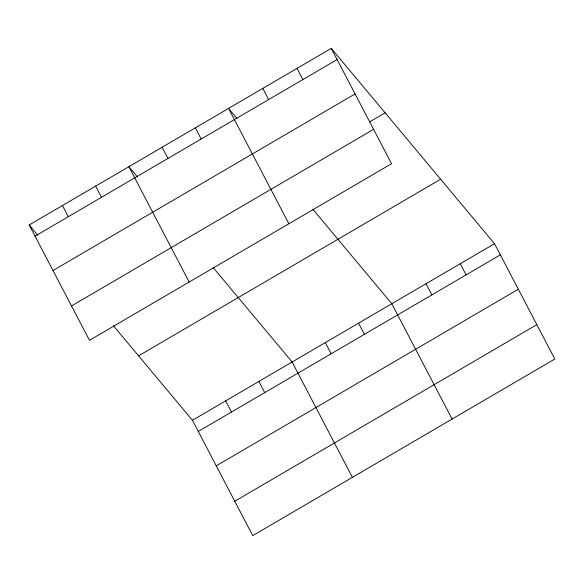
<?xml version="1.0" encoding="UTF-8"?>
<svg xmlns="http://www.w3.org/2000/svg" width="584" height="584" viewBox="0 0 584 584"><rect width="100%" height="100%" fill="white"/><g stroke="black" fill="none" stroke-linecap="round" stroke-linejoin="round"><path stroke-width="0.88" d="M331.267 48.37L391.565 163.71L89.498 340.311L29.2 224.971L331.267 48.37L494.502 243.689L554.8 359.029L252.733 535.63L192.435 420.29L113.449 325.777M35.04 236.148L337.107 59.546M53.013 270.516L355.079 93.922M369.577 121.925L385.133 112.829M71.525 305.936L373.592 129.334M138.569 355.839L440.635 179.237M192.435 420.29L494.502 243.689M198.275 431.459L500.342 254.865M216.248 465.835L518.315 289.233M234.761 501.254L536.827 324.653M237.067 118.596L228.563 108.42L288.861 223.752M312.812 209.218L391.798 303.731L452.096 419.071M137.386 176.872L128.882 166.695L189.179 282.036M213.131 267.501L292.117 362.014L352.415 477.347M29.2 224.971L37.704 235.148M460.265 263.705L466.112 274.874M426.035 283.722L431.875 294.891M297.037 68.386L302.877 79.555M262.8 88.403L268.64 99.572M358.569 323.156L364.416 334.333M325.346 342.589L331.186 353.758M195.341 127.845L201.181 139.014M162.111 147.27L167.951 158.439M258.887 381.44L264.727 392.609M225.665 400.865L231.505 412.034M95.652 186.121L101.492 197.29M62.43 205.546L68.27 216.715"/></g></svg>
